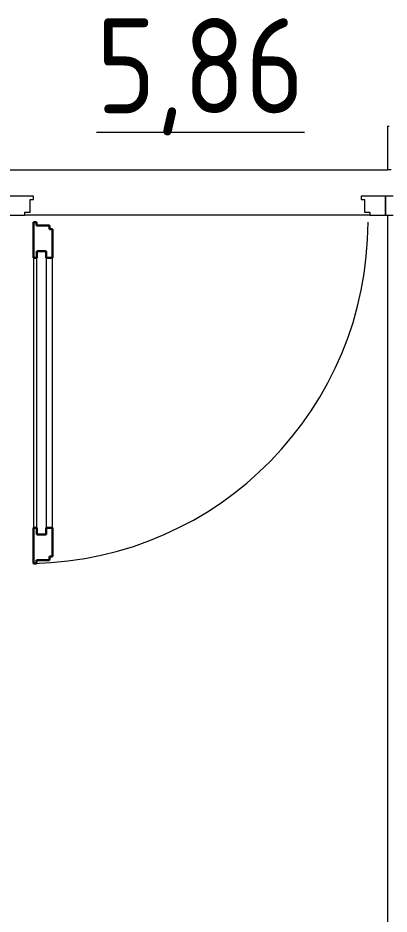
# Model space of a CAD drawing. Header units: millimetres. Extents: x -325553 to 627452, y -28539 to 738858.
# Drawn here: x 135340 to 136316, y 187380 to 189738 of the extents above; entities that cross this region are included whole.
import ezdxf

# ---------------------------------------------------------------- set-up
doc = ezdxf.new("R2010")
doc.units = ezdxf.units.MM
for name, color, linetype, lineweight in [('Двери', 252, 'Continuous', 9), ('Марки помещений', 252, 'Continuous', 20), ('Ограждение', 252, 'Continuous', 9), ('Стены наружные', 7, 'Continuous', 18)]:
    doc.layers.add(name, color=color, linetype=linetype, lineweight=lineweight)
doc.layers.add('Двери открывание', color=7, linetype='Continuous', lineweight=9, true_color=0xc0c0c0)
doc.styles.add('GOST Common_2', font='', dxfattribs={"width": 0.9, "height": 250})
doc.styles.get('GOST Common_2').set_extended_font_data('GOST type B')

# ---------------------------------------------------------------- blocks, each defined once
blk = doc.blocks.new('2 этаж')
at = {"layer": 'Двери', "color": 251, "true_color": 0x636466}
for p, q in [((134640, 19010.7), (134576, 19010.7)), ((134640, 19002.7), (134640, 19010.7)), ((135566, 19010.7), (135502, 19010.7)), ((135502, 19010.7), (135502, 19002.7)), ((135586, 19010.7), (135566, 19010.7)), ((135566, 19010.7), (135566, 18960.7)), ((135566, 18960.7), (135566, 19010.7)), ((134631, 18968.7), (134631, 19002.7)), ((134631, 19002.7), (134640, 19002.7)), ((135502, 19002.7), (135511, 19002.7)), ((135511, 19002.7), (135511, 18968.7)), ((134576, 18960.7), (134617, 18960.7)), ((134617, 18960.7), (134617, 18968.7)), ((134617, 18968.7), (134631, 18968.7)), ((135511, 18968.7), (135525, 18968.7)), ((135525, 18968.7), (135525, 18960.7)), ((135525, 18960.7), (135566, 18960.7)), ((135566, 18960.7), (135586, 18960.7)), ((134649, 18866.7), (134673, 18866.7)), ((134649, 18120.7), (134649, 18866.7)), ((134673, 18866.7), (134673, 18120.7)), ((134640, 18848.7), (134640, 18138.7)), ((134690, 18138.7), (134690, 18848.7)), ((134673, 18120.7), (134649, 18120.7))]:
    blk.add_line(p, q, dxfattribs=at)
at = {"layer": 'Двери', "color": 251, "lineweight": 30, "true_color": 0x636466}
for p, q in [((134648, 18942.7), (134640, 18942.7)), ((134640, 18942.7), (134640, 18848.7)), ((134648, 18933.7), (134648, 18942.7)), ((134682, 18933.7), (134648, 18933.7)), ((134682, 18924.7), (134682, 18933.7)), ((134690, 18924.7), (134682, 18924.7)), ((134690, 18848.7), (134690, 18924.7)), ((134649, 18866.7), (134649, 18848.7)), ((134673, 18866.7), (134649, 18866.7)), ((134673, 18848.7), (134673, 18866.7)), ((134649, 18848.7), (134640, 18848.7)), ((134690, 18848.7), (134673, 18848.7)), ((134640, 18138.7), (134640, 18044.7)), ((134649, 18138.7), (134640, 18138.7)), ((134649, 18120.7), (134649, 18138.7)), ((134673, 18138.7), (134673, 18120.7)), ((134690, 18138.7), (134673, 18138.7)), ((134690, 18062.7), (134690, 18138.7)), ((134673, 18120.7), (134649, 18120.7)), ((134640, 18044.7), (134648, 18044.7)), ((134648, 18044.7), (134648, 18053.7)), ((134648, 18053.7), (134682, 18053.7)), ((134682, 18053.7), (134682, 18062.7)), ((134682, 18062.7), (134690, 18062.7))]:
    blk.add_line(p, q, dxfattribs=at)
at = {"layer": 'Двери открывание', "color": 251, "true_color": 0x636466}
blk.add_arc((134622, 18942.7), 898, 271.1485, 0, dxfattribs=at)
at = {"layer": 'Ограждение', "color": 251, "true_color": 0x636466}
for p, q in [((135571, 19195.7), (135576, 19195.7)), ((135571, 19195.7), (135571, 19080.7)), ((135581, 19080.7), (135571, 19080.7)), ((135571, 18960.7), (135571, 16155.7))]:
    blk.add_line(p, q, dxfattribs=at)
at = {"layer": 'Стены наружные', "color": 251, "true_color": 0x636466}
for p, q in [((134556, 19080.7), (135571, 19080.7)), ((135525, 18960.7), (134617, 18960.7))]:
    blk.add_line(p, q, dxfattribs=at)
at = {"layer": 'Марки помещений', "color": 251, "true_color": 0x636466, "style": 'GOST Common_2', "width": 0.9}
blk.add_text('%%U5,86', height=250, dxfattribs=at).set_placement((134805.5, 19229.3))

msp = doc.modelspace()

# ---------------------------------------------------------------- block references
msp.add_blockref('2 этаж', (740.6, 170258))

doc.saveas('drawing.dxf')
